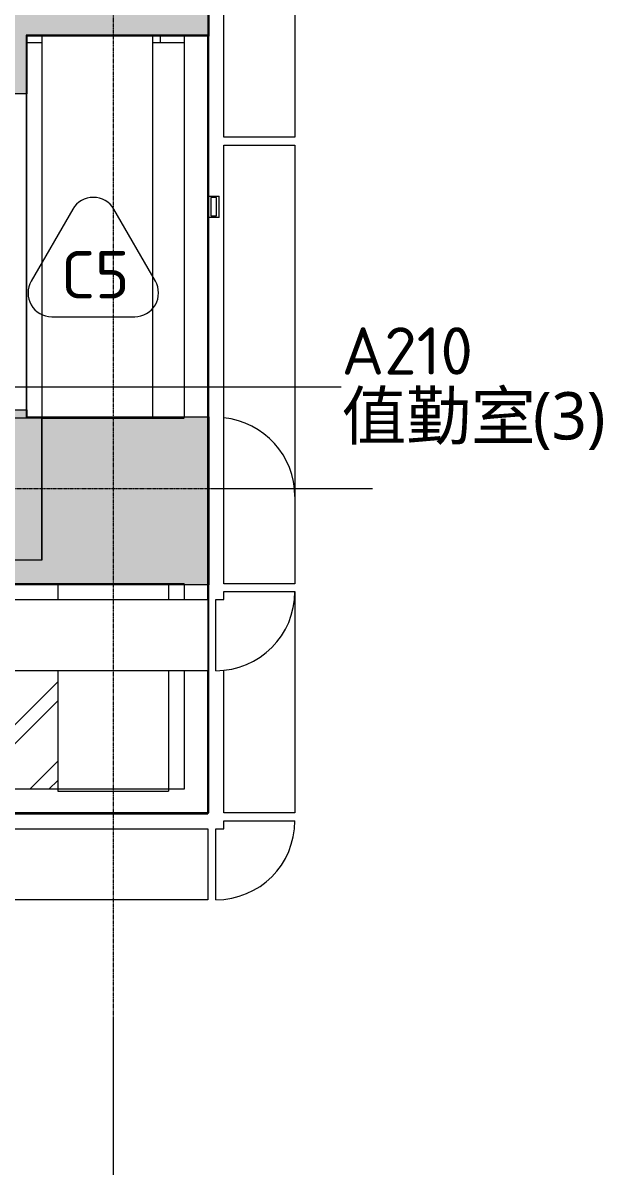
# Model space of a CAD drawing. Header units: centimetres. Extents: x -391356 to -382095, y -768 to 204275.
# Drawn here: x -384249 to -383883, y 200329 to 201058 of the extents above; entities that cross this region are included whole.
import ezdxf

# ---------------------------------------------------------------- set-up
doc = ezdxf.new("R2010")
doc.units = ezdxf.units.CM
doc.linetypes.add('虛線圓點 3_16_', pattern=[0.79375, 0.47625, -0.15875, 0, -0.15875])
for name, color, linetype, lineweight in [('共用邊緣', 7, 'Continuous', 5), ('天花板', 7, 'Continuous', 5), ('天花板標籤', 7, 'Continuous', 5), ('房間標籤', 7, 'Continuous', 5), ('柱線', 7, 'Continuous', 5), ('柱線-1', 7, '虛線圓點 3_16_', 5), ('樓板', 7, 'Continuous', 5), ('牆', 7, 'Continuous', 5), ('窗', 7, 'Continuous', 5), ('結構柱', 7, 'Continuous', 5), ('結構柱-2', 7, 'Continuous', 30), ('表面樣式', 7, 'Continuous', 5), ('電氣設備', 7, 'Continuous', 5)]:
    doc.layers.add(name, color=color, linetype=linetype, lineweight=lineweight)
for name, color, linetype, lineweight, true_color in [('塗層 2 _5_-1', 7, 'Continuous', 5, 0xaaaaaa), ('牆-1', 7, 'Continuous', 5, 0xe4e4e4), ('結構 _1_-1', 7, 'Continuous', 9, 0xaaaaaa), ('結構柱-1', 7, 'Continuous', 5, 0xeaeaea), ('結構構架-1', 9, 'Continuous', 5, 0x808080)]:
    doc.layers.add(name, color=color, linetype=linetype, lineweight=lineweight, true_color=true_color)
doc.styles.add('ISOCPEUR_2', font='isocpeur.ttf', dxfattribs={"height": 30})
doc.styles.add('微軟正黑體', font='Microsoft JhengHei.ttf', dxfattribs={"height": 30})

# ---------------------------------------------------------------- blocks, each defined once
blk = doc.blocks.new('通用窗 - DW7_H225xW200-2442709-二層天花平面圖')
at = {"layer": '窗'}
for p, q in [((-100, 7.5), (-100, -7.5)), ((100, -7.5), (100, 7.5)), ((100, -7.5), (-100, -7.5))]:
    blk.add_line(p, q, dxfattribs=at)
blk = doc.blocks.new('外牆排氣防風罩 - 外牆排氣防風罩-2105698-二層天花平面圖')
at = {"layer": '電氣設備'}
for p, q in [((-6.8, 0.5), (-6.8, 7.1)), ((6.8, 7.1), (-6.8, 7.1)), ((-5.79, 5.41), (-5.79, 1.91)), ((5.79, 5.41), (-5.79, 5.41)), ((-5.79, 1.91), (5.79, 1.91)), ((5.79, 1.91), (5.79, 5.41)), ((6.8, 7.1), (6.8, 0.5))]:
    blk.add_line(p, q, dxfattribs=at)
blk = doc.blocks.new('TAG_Ceiling - 天花標籤-2287762-二層天花平面圖')
at = {"layer": '天花板標籤'}
for p, q in [((-0.1299, 0.68), (-0.3926, 0.225)), ((0.3926, 0.225), (0.1299, 0.68)), ((-0.2627, 0), (0.2627, 0))]:
    blk.add_line(p, q, dxfattribs=at)
for centre, start, end in [((0, 0.605), 30, 150), ((-0.2627, 0.15), 150, 270), ((0.2627, 0.15), 270, 30)]:
    blk.add_arc(centre, 0.15, start, end, dxfattribs=at)

msp = doc.modelspace()

# ---------------------------------------------------------------- hatches: boundary and pattern name
at = {"layer": '牆-1'}
h = msp.add_hatch(color=256, dxfattribs=at)
h.paths.add_polyline_path([(-384131.98, 200702.41), (-384131.98, 200808.16), (-384132.48, 200808.14), (-384132.48, 200702.41)])
h.paths.add_polyline_path([(-384131.98, 201050.2), (-384131.98, 201065.2), (-384132.48, 201065.2), (-384132.48, 201050.2)])
h.paths.add_polyline_path([(-384131.98, 201380.66), (-384131.98, 201395.66), (-384132.48, 201395.66), (-384132.48, 201380.66)])
h.paths.add_polyline_path([(-384131.98, 201718.16), (-384131.98, 201955.66), (-384132.48, 201955.66), (-384132.48, 201718.16)])
h.paths.add_polyline_path([(-384131.98, 202045.66), (-384131.98, 202255.66), (-384132.48, 202255.66), (-384132.48, 202045.66)])
h.paths.add_polyline_path([(-384131.98, 202345.66), (-384131.98, 202940.66), (-384132.48, 202940.66), (-384132.48, 202345.66)])
h.paths.add_polyline_path([(-384131.98, 203090.66), (-384131.98, 203235.66), (-384132.48, 203235.66), (-384132.48, 203090.66)])
h.paths.add_polyline_path([(-384131.98, 203385.66), (-384131.98, 203968.16), (-384132.48, 203968.16), (-384132.48, 203385.66)])
h = msp.add_hatch(color=256, dxfattribs=at)
h.paths.add_polyline_path([(-384143.98, 200702.41), (-384132.48, 200702.41), (-384132.48, 200808.66), (-384147.48, 200808.66), (-384147.48, 200702.41)])
h.paths.add_polyline_path([(-384132.48, 201717.66), (-384132.48, 201955.66), (-384147.48, 201955.66), (-384147.48, 201717.66), (-384137.48, 201717.66)])
h.paths.add_polyline_path([(-384139.98, 202045.66), (-384132.48, 202045.66), (-384132.48, 202255.66), (-384147.48, 202255.66), (-384147.48, 202045.66)])
h.paths.add_polyline_path([(-384132.48, 202345.66), (-384132.48, 202940.66), (-384147.48, 202940.66), (-384147.48, 202345.66), (-384137.48, 202345.66)])
h.paths.add_polyline_path([(-384132.48, 203090.66), (-384132.48, 203235.66), (-384147.48, 203235.66), (-384147.48, 203090.66), (-384139.98, 203090.66)])
h.paths.add_polyline_path([(-384147.48, 203385.66), (-384132.48, 203385.66), (-384132.48, 203953.16), (-384147.48, 203953.08), (-384147.48, 203452.65)])
h = msp.add_hatch(color=256, dxfattribs=at)
h.paths.add_polyline_path([(-384247.48, 200808.16), (-384247.48, 200813.16), (-384262.48, 200813.16), (-384262.48, 200808.16), (-384254.98, 200808.16)])
h.paths.add_polyline_path([(-384262.48, 201013.16), (-384247.48, 201013.16), (-384247.48, 201068.7), (-384262.48, 201068.7), (-384262.48, 201015.66)])
h.paths.add_polyline_path([(-384262.48, 201268.7), (-384247.48, 201268.7), (-384247.48, 201513.16), (-384262.48, 201513.16), (-384262.48, 201348.55)])
h.paths.add_polyline_path([(-384247.48, 201713.16), (-384247.48, 201718.16), (-384262.48, 201718.16), (-384262.48, 201713.16), (-384249.48, 201713.16)])
for points in [[(-384167.48, 201050.2), (-384132.48, 201050.2), (-384132.48, 201065.2), (-384247.48, 201065.2), (-384247.48, 201050.2), (-384202.48, 201050.2)], [(-384202.48, 201049.7), (-384131.98, 201049.7), (-384131.98, 201050.2), (-384247.48, 201050.2), (-384247.48, 201049.7), (-384220.11, 201049.7)], [(-384237.48, 200718.16), (-384237.48, 200808.16), (-384262.48, 200808.16), (-384262.48, 200718.16)]]:
    msp.add_hatch(color=256, dxfattribs=at).paths.add_polyline_path(points)
h = msp.add_hatch(color=256, dxfattribs=at)
h.paths.add_polyline_path([(-384247.48, 200808.16), (-384246.98, 200808.16), (-384246.98, 200813.16), (-384247.48, 200813.16), (-384247.48, 200808.66)])
h.paths.add_polyline_path([(-384247.48, 201013.16), (-384246.98, 201013.16), (-384246.98, 201049.7), (-384247.48, 201049.7), (-384247.48, 201015.4)])
h = msp.add_hatch(color=256, dxfattribs=at)
h.paths.add_polyline_path([(-384131.98, 200808.16), (-384131.98, 200808.66), (-384132.48, 200808.66), (-384132.48, 200808.16)])
h.paths.add_polyline_path([(-384237.48, 200808.16), (-384147.48, 200808.16), (-384147.48, 200808.66), (-384246.98, 200808.66), (-384246.98, 200808.16)])
h = msp.add_hatch(color=256, dxfattribs=at)
h.paths.add_polyline_path([(-386689.98, 200703.16), (-386689.98, 200718.16), (-386956.58, 200718.16), (-386967.48, 200703.16), (-386737.17, 200703.16)])
h.paths.add_polyline_path([(-384147.48, 200703.16), (-384147.48, 200718.16), (-384829.98, 200718.16), (-384829.98, 200703.16), (-384155.76, 200703.16)])
h.paths.add_polyline_path([(-386114.98, 200703.16), (-385834.98, 200703.16), (-385834.98, 200718.16), (-386114.98, 200718.16)])
h.paths.add_polyline_path([(-385117.48, 200703.16), (-384979.98, 200703.16), (-384979.98, 200718.16), (-385117.48, 200718.16), (-385117.48, 200710.66)])
h = msp.add_hatch(color=256, dxfattribs=at)
h.paths.add_polyline_path([(-384220.11, 200702.41), (-384147.48, 200702.41), (-384147.48, 200702.91), (-384829.98, 200702.91), (-384829.98, 200702.41), (-384227.48, 200702.41)])
h.paths.add_polyline_path([(-386967.5, 200702.41), (-386689.98, 200702.41), (-386689.98, 200702.91), (-386967.98, 200702.91), (-386967.98, 200702.41)])
h.paths.add_polyline_path([(-386114.98, 200702.41), (-385834.98, 200702.41), (-385834.98, 200702.91), (-386114.98, 200702.91)])
h.paths.add_polyline_path([(-385117.48, 200702.41), (-384979.98, 200702.41), (-384979.98, 200702.91), (-385117.48, 200702.91)])
at = {"layer": '結構柱-1'}
msp.add_hatch(color=256, dxfattribs=at).paths.add_polyline_path([(-384227.48, 200718.16), (-384147.48, 200718.16), (-384147.48, 200808.16), (-384237.48, 200808.16), (-384237.48, 200718.16)])
at = {"layer": '表面樣式'}
h = msp.add_hatch(dxfattribs=at)
h.set_pattern_fill('FP_13', color=256, style=0, pattern_type=2)
h.set_pattern_definition([(45, (3618.32, 0), (-25.144717, 25.144717), []), (45, (3618.32, 38.1), (-25.144717, 25.144717), [])])
h.paths.add_polyline_path([(-386197.48, 200573.16), (-384227.48, 200573.16), (-384227.48, 200648.14), (-384404.98, 200648.14), (-384404.98, 200693.14), (-384227.48, 200693.14), (-384227.48, 200702.41), (-385311.18, 200702.41), (-385311.18, 200702.16), (-385312.68, 200702.16), (-385312.68, 200695.56), (-385326.28, 200695.56), (-385326.28, 200702.16), (-385327.78, 200702.16), (-385327.78, 200702.41), (-386197.48, 200702.41), (-386197.48, 200693.14), (-386119.98, 200693.14), (-386119.98, 200648.14), (-386197.48, 200648.14), (-386197.48, 200605.93)])
h.paths.add_polyline_path([(-385575.45, 200648.14), (-385829.98, 200648.14), (-385829.98, 200693.14), (-385549.98, 200693.14), (-385549.98, 200648.14)])
h.paths.add_polyline_path([(-384974.98, 200648.14), (-384974.98, 200693.14), (-384694.98, 200693.14), (-384694.98, 200648.14), (-384897.78, 200648.14)])
h.paths.add_polyline_path([(-385091.4, 200648.14), (-385259.98, 200648.14), (-385259.98, 200693.14), (-384979.98, 200693.14), (-384979.98, 200648.14), (-385012.48, 200648.14)])
h.paths.add_polyline_path([(-384413.73, 200648.14), (-384689.98, 200648.14), (-384689.98, 200693.14), (-384409.98, 200693.14), (-384409.98, 200648.14)])
h.paths.add_polyline_path([(-385285.02, 200648.14), (-385544.98, 200648.14), (-385544.98, 200693.14), (-385264.98, 200693.14), (-385264.98, 200648.14)])
h.paths.add_polyline_path([(-385962.69, 200648.14), (-386114.98, 200648.14), (-386114.98, 200693.14), (-385834.98, 200693.14), (-385834.98, 200648.14)])
h.paths.add_polyline_path([(-385689.98, 200702.91), (-384227.48, 200702.91), (-384227.48, 200703.16), (-386197.48, 200703.16), (-386197.48, 200702.91), (-385692.48, 200702.91)])

# ---------------------------------------------------------------- linework, layer by layer
at = {"layer": '共用邊緣'}
for p, q in [((-384237.48, 200808.16), (-384237.48, 200718.16)), ((-384237.48, 200718.16), (-384262.48, 200718.16))]:
    msp.add_line(p, q, dxfattribs=at)
at = {"layer": '塗層 2 _5_-1'}
for p, q in [((-384131.98, 201065.7), (-384131.98, 201049.7)), ((-384131.98, 201049.7), (-384246.98, 201049.7)), ((-384246.98, 201049.7), (-384246.98, 201013.16)), ((-384246.98, 201013.16), (-384247.48, 201013.16)), ((-384247.48, 200813.16), (-384246.98, 200813.16)), ((-384246.98, 200813.16), (-384246.98, 200808.66)), ((-384246.98, 200808.66), (-384147.48, 200808.66)), ((-384147.48, 200808.16), (-384237.48, 200808.16)), ((-384132.48, 200808.66), (-384131.98, 200808.66)), ((-384131.98, 200808.66), (-384131.98, 200702.41)), ((-384829.98, 200702.91), (-384147.48, 200702.91)), ((-384147.48, 200702.41), (-384829.98, 200702.41)), ((-384131.98, 200702.41), (-384132.48, 200702.41))]:
    msp.add_line(p, q, dxfattribs=at)
at = {"layer": '天花板'}
for p, q in [((-384162.48, 201045.7), (-384162.48, 201049.7)), ((-384227.48, 200703.16), (-384227.48, 200702.91)), ((-384227.48, 200702.41), (-384227.48, 200693.14)), ((-384227.48, 200648.14), (-384227.48, 200573.16))]:
    msp.add_line(p, q, dxfattribs=at)
at = {"layer": '房間標籤'}
msp.add_line((-384304.03, 200827.84), (-384048.14, 200827.84), dxfattribs=at)
at = {"layer": '柱線'}
for p, q in [((-384028.36, 200763.16), (-384128.36, 200763.16)), ((-384192.48, 200429.07), (-384192.48, 200329.07))]:
    msp.add_line(p, q, dxfattribs=at)
at = {"layer": '柱線-1'}
for p, q in [((-384192.48, 204074.69), (-384192.48, 200429.07)), ((-384128.36, 200763.16), (-386949.7, 200763.16))]:
    msp.add_line(p, q, dxfattribs=at)
at = {"layer": '樓板'}
for p, q in [((-384122.48, 200985.64), (-384122.48, 201280.64)), ((-384077.48, 201280.64), (-384077.48, 200985.64)), ((-384167.48, 201045.7), (-384147.48, 201045.7)), ((-384077.48, 200985.64), (-384122.48, 200985.64)), ((-384122.48, 200703.14), (-384122.48, 200980.64)), ((-384122.48, 200980.64), (-384077.48, 200980.64)), ((-384077.48, 200980.64), (-384077.48, 200703.14)), ((-384077.48, 200703.14), (-384122.48, 200703.14)), ((-384404.98, 200693.14), (-384132.48, 200693.14)), ((-384132.48, 200693.14), (-384132.48, 200648.14)), ((-384127.48, 200693.14), (-384122.48, 200693.14)), ((-384127.48, 200648.14), (-384127.48, 200693.14)), ((-384122.48, 200693.14), (-384122.48, 200698.14)), ((-384122.48, 200698.14), (-384077.48, 200698.14)), ((-384077.48, 200698.14), (-384077.48, 200558.14)), ((-384132.48, 200648.14), (-384404.98, 200648.14)), ((-384122.48, 200558.14), (-384122.48, 200648.54)), ((-384077.48, 200558.14), (-384122.48, 200558.14)), ((-384424.98, 200548.14), (-384132.48, 200548.14)), ((-384132.48, 200548.14), (-384132.48, 200503.14)), ((-384127.48, 200503.14), (-384127.48, 200548.14)), ((-384127.48, 200548.14), (-384122.48, 200548.14)), ((-384122.48, 200548.14), (-384122.48, 200553.14)), ((-384122.48, 200553.14), (-384077.48, 200553.14)), ((-384132.48, 200503.14), (-384424.98, 200503.14))]:
    msp.add_line(p, q, dxfattribs=at)
for centre, start, end in [((-384127.48, 200758.39), 0, 84.26083), ((-384127.48, 200698.14), 270, 0), ((-384127.48, 200553.14), 270, 0)]:
    msp.add_arc(centre, 50, start, end, dxfattribs=at)
at = {"layer": '牆'}
for p, q in [((-384147.48, 201049.7), (-384147.48, 200808.66)), ((-384132.48, 200808.66), (-384132.48, 201049.7)), ((-384131.98, 200808.66), (-384131.98, 201049.7)), ((-384246.98, 200813.16), (-384246.98, 201013.16)), ((-384147.48, 200702.41), (-384147.48, 200693.14)), ((-384132.48, 200693.14), (-384132.48, 200702.41)), ((-384132.48, 200702.41), (-384132.48, 200693.14)), ((-384131.98, 200558.16), (-384131.98, 200702.41)), ((-384147.48, 200648.14), (-384147.48, 200573.16)), ((-384132.48, 200558.16), (-384132.48, 200648.14)), ((-384132.48, 200648.14), (-384132.48, 200557.66)), ((-384147.48, 200573.16), (-386212.48, 200573.16)), ((-386227.98, 200557.66), (-384132.48, 200557.66)), ((-386227.48, 200558.16), (-384132.48, 200558.16)), ((-384131.98, 200558.16), (-386227.48, 200558.16))]:
    msp.add_line(p, q, dxfattribs=at)
at = {"layer": '結構 _1_-1'}
for p, q in [((-384132.48, 201065.2), (-384132.48, 201050.2)), ((-384247.48, 201050.2), (-384247.48, 201013.16)), ((-384132.48, 201050.2), (-384247.48, 201050.2)), ((-384247.48, 200813.16), (-384247.48, 200808.16)), ((-384262.48, 200808.16), (-384237.48, 200808.16)), ((-384147.48, 200808.16), (-384147.48, 200808.66)), ((-384147.48, 200808.66), (-384132.48, 200808.66)), ((-384132.48, 200702.41), (-384132.48, 200808.66)), ((-384147.48, 200703.16), (-384829.98, 200703.16)), ((-384147.48, 200703.16), (-384147.48, 200702.41)), ((-384132.48, 200702.41), (-384147.48, 200702.41))]:
    msp.add_line(p, q, dxfattribs=at)
at = {"layer": '結構柱'}
msp.add_line((-384237.48, 200718.16), (-384237.48, 200808.16), dxfattribs=at)
at = {"layer": '結構柱-2'}
msp.add_line((-384237.48, 200808.16), (-384147.48, 200808.16), dxfattribs=at)
at = {"layer": '結構構架-1'}
for p, q in [((-384246.98, 201045.7), (-384237.48, 201045.7)), ((-384237.48, 201049.7), (-384237.48, 200808.66)), ((-384167.48, 201049.7), (-384167.48, 200808.66)), ((-384227.48, 200703.16), (-384227.48, 200702.91)), ((-384227.48, 200702.41), (-384227.48, 200693.14)), ((-384157.48, 200703.16), (-384157.48, 200702.91)), ((-384157.48, 200702.42), (-384157.48, 200693.14)), ((-384227.48, 200648.14), (-384227.48, 200571.89)), ((-384157.48, 200648.14), (-384157.48, 200571.89)), ((-384227.48, 200571.89), (-384157.48, 200571.89))]:
    msp.add_line(p, q, dxfattribs=at)

# ---------------------------------------------------------------- block references
at = {"layer": '天花板標籤', "xscale": 99.99999999999993, "yscale": 99.99999999999993, "zscale": 99.99999999999993}
msp.add_blockref('TAG_Ceiling - 天花標籤-2287762-二層天花平面圖', (-384204.98, 200872.14), dxfattribs=at)
at = {"layer": '窗', "rotation": 89.99999999999993}
msp.add_blockref('通用窗 - DW7_H225xW200-2442709-二層天花平面圖', (-384254.98, 200913.16), dxfattribs=at)
at = {"layer": '電氣設備', "rotation": 270.0000000000001}
msp.add_blockref('外牆排氣防風罩 - 外牆排氣防風罩-2105698-二層天花平面圖', (-384132.48, 200941.66), dxfattribs=at)

# ---------------------------------------------------------------- texts
at = {"layer": '天花板標籤', "insert": (-384225.4, 200913.69), "char_height": 30, "width": 49.7046, "attachment_point": 1, "style": 'ISOCPEUR_2'}
msp.add_mtext('C5', dxfattribs=at)
at = {"layer": '房間標籤', "char_height": 30, "attachment_point": 1}
for s, insert, width, style in [('A210', (-384047.94, 200865.46), 99.4092, 'ISOCPEUR_2'), ('值勤室', (-384047.94, 200824.41), 146.7088, '微軟正黑體'), ('(3)', (-383926.89, 200824.41), 60.1266, '微軟正黑體')]:
    msp.add_mtext(s, dxfattribs=dict(at, insert=insert, width=width, style=style))

doc.saveas('drawing.dxf')
